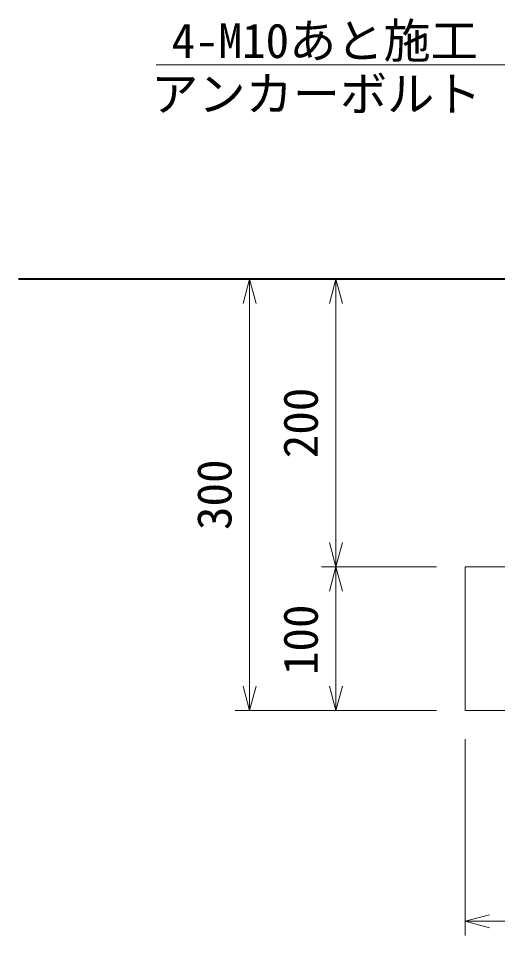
# Model space of a CAD drawing. Units: millimetres, scale not verified. Extents: x -2100 to 2100, y -1485 to 1485.
# Drawn here: x 403 to 736, y -287 to 351 of the extents above; entities that cross this region are included whole.
import ezdxf
from ezdxf.enums import TextEntityAlignment as Align

# ---------------------------------------------------------------- set-up
doc = ezdxf.new("R2010")
doc.units = ezdxf.units.MM
doc.header["$LTSCALE"] = 5
for name, color, linetype, lineweight in [('0-A_D-STR', 1, 'Continuous', 18), ('0-D_D-STR-HTXT', 7, 'Continuous', 13), ('0-E_0', 7, 'Continuous', 18), ('0-F_AM_5', 7, 'Continuous', 13)]:
    doc.layers.add(name, color=color, linetype=linetype, lineweight=lineweight)
doc.styles.add('ＭＳ ゴシック', font='')
doc.styles.get('ＭＳ ゴシック').set_extended_font_data('MS Gothic')

# ---------------------------------------------------------------- blocks, each defined once
blk = doc.blocks.new('_Open30')
at = {"layer": '0-E_0'}
blk.add_line((0, 0), (-5, 0), dxfattribs=at)
blk.add_lwpolyline([(-5, 1.34), (0, 0), (-5, -1.34)], dxfattribs=at)

msp = doc.modelspace()

# ---------------------------------------------------------------- linework, layer by layer
at = {"layer": '0-A_D-STR', "lineweight": 40}
msp.add_line((773.526, 169.123), (402.849, 169.123), dxfattribs=at)
at = {"layer": '0-A_D-STR'}
for p, q in [((713.526, -30.877), (1313.526, -30.877)), ((713.526, -30.877), (713.526, -130.877)), ((1313.526, -130.877), (713.526, -130.877))]:
    msp.add_line(p, q, dxfattribs=at)
at = {"layer": '0-D_D-STR-HTXT'}
msp.add_line((718.938, 318.334), (498.622, 318.334), dxfattribs=at)
msp.add_lwpolyline([(874.021, 197.848), (743.938, 318.334), (718.938, 318.334)], dxfattribs=at)
at = {"layer": '0-F_AM_5'}
for p, q in [((733.526, 169.123), (553.693, 169.123)), ((753.526, 169.123), (613.693, 169.123)), ((563.693, 152.123), (563.693, -113.877)), ((623.693, -13.877), (623.693, 152.123)), ((693.526, -30.877), (613.693, -30.877)), ((693.526, -30.877), (613.693, -30.877)), ((623.693, -47.877), (623.693, -113.877)), ((693.526, -130.877), (553.693, -130.877)), ((693.526, -130.877), (613.693, -130.877)), ((713.526, -150.877), (713.526, -287.436)), ((730.526, -277.436), (1296.526, -277.436))]:
    msp.add_line(p, q, dxfattribs=at)

# ---------------------------------------------------------------- block references
at = {"layer": '0-F_AM_5', "xscale": 3.4, "yscale": 3.4}
for p, rotation in [((563.693, 169.123), 90), ((623.693, 169.123), 90), ((623.693, -30.877), 270), ((623.693, -30.877), 90), ((563.693, -130.877), 270), ((623.693, -130.877), 270), ((713.526, -277.436), 180)]:
    msp.add_blockref('_Open30', p, dxfattribs=dict(at, rotation=rotation))

# ---------------------------------------------------------------- texts
at = {"layer": '0-D_D-STR-HTXT', "style": 'ＭＳ ゴシック'}
for s, p in [('4-M10あと施工', (509.338, 315.759)), ('アンカーボルト', (495.263, 278.829))]:
    msp.add_text(s, height=24.05, dxfattribs=at).set_placement(p, align=Align.BOTTOM_LEFT)
at = {"layer": '0-F_AM_5', "style": 'ＭＳ ゴシック'}
for s, p in [('200', (618.319, 44.623)), ('300', (558.319, -5.315)), ('100', (618.319, -106.202))]:
    msp.add_text(s, height=24.05, rotation=90, dxfattribs=at).set_placement(p, align=Align.BOTTOM_LEFT)

doc.saveas('drawing.dxf')
